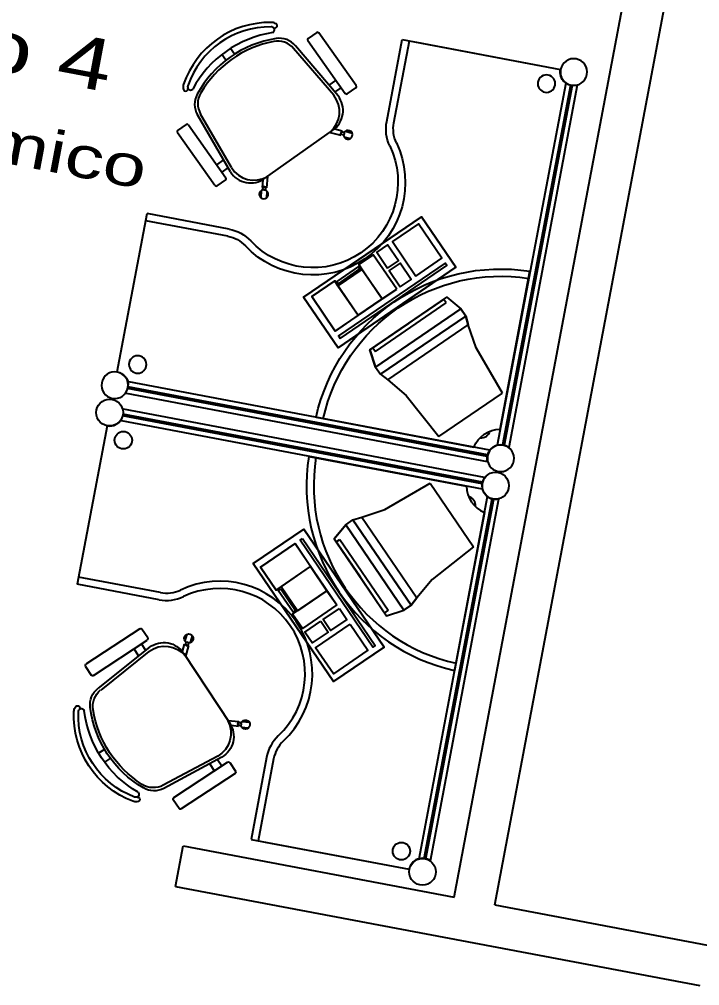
# Model space of a CAD drawing. Header units: inches. Extents: x -18604 to 2753, y -9056 to 3482.
# Drawn here: x -623.2 to -376.3, y -4902 to -4551.7 of the extents above; entities that cross this region are included whole.
import ezdxf
from ezdxf.enums import TextEntityAlignment as Align

# ---------------------------------------------------------------- set-up
doc = ezdxf.new("R2010")
doc.units = ezdxf.units.IN
for name, color, linetype in [('ESPECARQ', 2, 'Continuous'), ('MOVEIS', 2, 'Continuous'), ('Parede', 6, 'Continuous'), ('TEXTO', 2, 'Continuous')]:
    doc.layers.add(name, color=color, linetype=linetype)
doc.styles.add('REGUA100', font='GOTHIC.TTF', dxfattribs={"width": 1.4})
doc.styles.add('REGUA60', font='GOTHIC.TTF', dxfattribs={"width": 1.4})

# ---------------------------------------------------------------- blocks, each defined once
blk = doc.blocks.new('INDUNI1')
at = {"color": 0, "style": 'REGUA100', "width": 1.4, "flags": 8}
for tag, p in [('NOME1', (0, 0)), ('NOME2', (0, -4.286))]:
    blk.add_attdef(tag, text='', height=2.5, dxfattribs=at).set_placement(p, align=Align.CENTER)
at = {"layer": 'ESPECARQ', "style": 'REGUA60', "width": 1.4}
blk.add_attdef('AREA', text='', height=1.5, dxfattribs=at).set_placement((0, -7.813), align=Align.CENTER)
at = {"layer": 'ESPECARQ', "style": 'REGUA60', "width": 1.4, "flags": 8}
for tag, p in [('PISO', (0, -10.313)), ('REVPAR', (0, -12.813)), ('PEDIR', (0, -15.313))]:
    blk.add_attdef(tag, text='', height=1.5, dxfattribs=at).set_placement(p, align=Align.CENTER)

msp = doc.modelspace()

# ---------------------------------------------------------------- linework, layer by layer
at = {"layer": 'MOVEIS'}
for p, q in [((-515.25, -4556.45, -1754.31), (-518.36, -4558.65, -1754.31)), ((-500.99, -4575.71, -1754.31), (-514.49, -4556.58, -1754.31)), ((-507.55, -4579.46, -1754.31), (-523.03, -4561.24, -1754.31)), ((-518.49, -4559.41, -1754.31), (-504.99, -4578.54, -1754.31)), ((-489.88, -4588.73, -1754.51), (-484.26, -4559.02, -1754.51)), ((-487.29, -4589.22, -1754.51), (-481.67, -4559.51, -1754.51)), ((-484.26, -4559.02, -1754.51), (-426.85, -4569.89, -1754.51)), ((-479.07, -4560, -1754.51), (-426.85, -4569.89, -1754.51)), ((-548.23, -4566.53, -1754.31), (-549.71, -4564.44, -1754.31)), ((-545.12, -4564.33, -1754.31), (-546.59, -4562.24, -1754.31)), ((-509.11, -4579.23, -1754.31), (-523.65, -4562.21, -1754.31)), ((-510.77, -4575.55, -1754.31), (-508.32, -4573.82, -1754.31)), ((-424.92, -4574.76, -1754.51), (-449.77, -4706.07, -1754.51)), ((-423.25, -4575.55, -1754.51), (-447.92, -4705.95, -1754.51)), ((-422.63, -4575.67, -1754.51), (-447.3, -4706.07, -1754.51)), ((-420.78, -4575.54, -1754.51), (-445.62, -4706.86, -1754.51)), ((-508.76, -4578.13, -1754.31), (-506.44, -4576.49, -1754.31)), ((-504.23, -4578.67, -1754.31), (-501.12, -4576.47, -1754.31)), ((-546.55, -4607, -1754.31), (-558.54, -4586.31, -1754.31)), ((-546.25, -4605.45, -1754.31), (-557.41, -4586.05, -1754.31)), ((-552.28, -4611.92, -1754.31), (-565.78, -4592.8, -1754.31)), ((-565.65, -4592.04, -1754.31), (-562.54, -4589.84, -1754.31)), ((-561.78, -4589.97, -1754.31), (-548.28, -4609.1, -1754.31)), ((-534.19, -4609.41, -1754.31), (-509.41, -4591.92, -1754.31)), ((-510.45, -4592.65, -1754.31), (-506.52, -4593.7, -1754.31)), ((-508.71, -4591.42, -1754.31), (-506.1, -4592.12, -1754.31)), ((-506.1, -4592.12, -1754.31), (-506.16, -4592.32, -1754.31)), ((-504.89, -4592.24, -1754.31), (-502.44, -4592.9, -1754.31)), ((-506.47, -4593.5, -1754.31), (-506.52, -4593.7, -1754.31)), ((-505.42, -4594.23, -1754.31), (-502.97, -4594.88, -1754.31)), ((-549.16, -4602.65, -1754.31), (-551.61, -4604.38, -1754.31)), ((-547.4, -4605.4, -1754.31), (-549.72, -4607.05, -1754.31)), ((-548.41, -4609.86, -1754.31), (-551.52, -4612.05, -1754.31)), ((-534.89, -4609.91, -1754.31), (-535.11, -4612.59, -1754.31)), ((-533.15, -4608.68, -1754.31), (-533.48, -4612.73, -1754.31)), ((-535.4, -4613.78, -1754.31), (-535.6, -4616.31, -1754.31)), ((-535.11, -4612.59, -1754.31), (-534.9, -4612.61, -1754.31)), ((-533.69, -4612.71, -1754.31), (-533.48, -4612.73, -1754.31)), ((-533.35, -4613.94, -1754.31), (-533.55, -4616.47, -1754.31)), ((-587.63, -4679.5, -1754.51), (-576.77, -4622.1, -1754.51)), ((-547.55, -4630.31, -1754.51), (-577.26, -4624.69, -1754.51)), ((-547.06, -4627.72, -1754.51), (-576.77, -4622.1, -1754.51)), ((-520.03, -4652.41, -1754.51), (-477.29, -4623.27, -1754.51)), ((-520.03, -4652.41, -1752.4), (-477.29, -4623.27, -1752.4)), ((-477.29, -4623.27, -1752.4), (-477.29, -4623.27, -1754.51)), ((-477.29, -4623.27, -1752.4), (-464.8, -4641.59, -1752.4)), ((-478.36, -4625.81, -1752.4), (-487.83, -4632.26, -1752.4)), ((-469.83, -4638.33, -1752.4), (-478.36, -4625.81, -1752.4)), ((-489.57, -4633.45, -1752.4), (-493.5, -4636.12, -1752.4)), ((-485.65, -4639.2, -1752.4), (-489.57, -4633.45, -1752.4)), ((-487.83, -4632.26, -1752.4), (-479.29, -4644.78, -1752.4)), ((-494.81, -4637.02, -1752.4), (-500.04, -4640.58, -1752.4)), ((-486.27, -4649.54, -1752.4), (-494.81, -4637.02, -1752.4)), ((-493.5, -4636.12, -1752.4), (-489.58, -4641.87, -1752.4)), ((-479.29, -4644.78, -1752.4), (-469.83, -4638.33, -1752.4)), ((-500.18, -4641.32, -1752.4), (-508.03, -4646.67, -1752.4)), ((-498.85, -4642.33, -1752.4), (-507.57, -4648.27, -1752.4)), ((-464.8, -4641.59, -1752.4), (-507.54, -4670.73, -1752.4)), ((-507.43, -4647.54, -1752.4), (-499.58, -4642.19, -1752.4)), ((-468.63, -4640.09, -1752.4), (-507.33, -4666.47, -1752.4)), ((-506.73, -4667.35, -1752.4), (-468.03, -4640.96, -1752.4)), ((-499.58, -4642.19, -1752.4), (-500.18, -4641.32, -1752.4)), ((-500.04, -4640.58, -1752.4), (-498.85, -4642.33, -1752.4)), ((-489.58, -4641.87, -1752.4), (-485.65, -4639.2, -1752.4)), ((-485.06, -4640.07, -1752.4), (-488.98, -4642.75, -1752.4)), ((-481.04, -4645.97, -1752.4), (-485.06, -4640.07, -1752.4)), ((-468.03, -4640.96, -1752.4), (-468.63, -4640.09, -1752.4)), ((-488.98, -4642.75, -1752.4), (-484.96, -4648.64, -1752.4)), ((-448.72, -4700.27, -1754.51), (-437.9, -4643.03, -1754.51)), ((-508.76, -4646.53, -1752.4), (-517.07, -4652.19, -1752.4)), ((-507.57, -4648.27, -1752.4), (-508.76, -4646.53, -1752.4)), ((-508.03, -4646.67, -1752.4), (-507.43, -4647.54, -1752.4)), ((-484.96, -4648.64, -1752.4), (-481.04, -4645.97, -1752.4)), ((-520.03, -4652.41, -1752.4), (-520.03, -4652.41, -1754.51)), ((-507.54, -4670.73, -1752.4), (-520.03, -4652.41, -1752.4)), ((-517.07, -4652.19, -1752.4), (-508.53, -4664.71, -1752.4)), ((-508.53, -4664.71, -1752.4), (-486.27, -4649.54, -1752.4)), ((-482.02, -4661.98, -1752.4), (-468.07, -4652.46, -1752.4)), ((-468.07, -4652.46, -1752.4), (-462.97, -4656.66, -1752.4)), ((-494.87, -4670.74, -1752.4), (-469.17, -4653.22, -1752.4)), ((-493.98, -4672.05, -1752.4), (-468.28, -4654.52, -1752.4)), ((-484.87, -4663.92, -1747.12), (-470.26, -4653.96, -1747.12)), ((-468.28, -4654.52, -1752.4), (-469.17, -4653.22, -1752.4)), ((-493.93, -4677.77, -1752.4), (-462.97, -4656.66, -1752.4)), ((-462.97, -4656.66, -1752.4), (-493.93, -4677.77, -1752.4)), ((-492.15, -4680.38, -1753.46), (-461.19, -4659.27, -1753.46)), ((-492.15, -4680.38, -1752.4), (-461.19, -4659.27, -1752.4)), ((-461.19, -4659.27, -1753.46), (-462.97, -4656.66, -1752.4)), ((-462.97, -4656.66, -1752.4), (-461.19, -4659.27, -1752.4)), ((-461.19, -4659.27, -1753.46), (-460.28, -4662.48, -1753.46)), ((-460.28, -4662.48, -1753.46), (-461.19, -4659.27, -1753.46)), ((-482.02, -4661.98, -1752.4), (-495.97, -4671.49, -1752.4)), ((-457.48, -4670.8, -1755.57), (-460.28, -4662.48, -1753.46)), ((-507.33, -4666.47, -1752.4), (-506.73, -4667.35, -1752.4)), ((-479.32, -4667.81, -1752.4), (-493.93, -4677.77, -1752.4)), ((-495.97, -4671.49, -1752.4), (-493.93, -4677.77, -1752.4)), ((-494.87, -4670.74, -1752.4), (-494.87, -4670.74, -1752.4)), ((-494.87, -4670.74, -1752.4), (-494.87, -4670.74, -1752.4)), ((-494.87, -4670.74, -1752.4), (-493.98, -4672.05, -1752.4)), ((-447.91, -4687.27, -1755.57), (-457.48, -4670.8, -1755.57)), ((-493.93, -4677.77, -1752.4), (-492.15, -4680.38, -1753.46)), ((-493.93, -4677.77, -1752.4), (-492.15, -4680.38, -1752.4)), ((-492.15, -4680.38, -1753.46), (-489.49, -4682.4, -1753.46)), ((-492.15, -4680.38, -1753.46), (-489.49, -4682.4, -1753.46)), ((-452.48, -4707.92, -1754.51), (-583.47, -4683.14, -1754.51)), ((-489.49, -4682.4, -1753.46), (-482.77, -4688.04, -1755.57)), ((-453.27, -4712.07, -1754.51), (-584.25, -4687.29, -1754.51)), ((-453.39, -4710.22, -1754.51), (-583.92, -4685.52, -1754.51)), ((-453.27, -4709.6, -1754.51), (-583.8, -4684.9, -1754.51)), ((-470.94, -4702.97, -1755.57), (-447.91, -4687.27, -1755.57)), ((-482.77, -4688.04, -1755.57), (-470.94, -4702.97, -1755.57)), ((-455.15, -4719.53, -1754.51), (-585.68, -4694.83, -1754.51)), ((-454.36, -4717.85, -1754.51), (-585.35, -4693.07, -1754.51)), ((-455.14, -4722, -1754.51), (-586.13, -4697.22, -1754.51)), ((-455.27, -4720.15, -1754.51), (-585.8, -4695.45, -1754.51)), ((-515.5, -4695.94, -1754.51), (-458.27, -4706.77, -1754.51)), ((-591.33, -4699.08, -1754.51), (-602.19, -4756.49, -1754.51)), ((-518.18, -4710.12, -1754.51), (-460.95, -4720.95, -1754.51)), ((-490.6, -4729.43, -1755.57), (-474.13, -4719.87, -1755.57)), ((-474.13, -4719.87, -1755.57), (-458.43, -4742.89, -1755.57)), ((-478.14, -4856.02, -1754.51), (-453.3, -4724.71, -1754.51)), ((-476.29, -4855.9, -1754.51), (-451.62, -4725.5, -1754.51)), ((-475.67, -4856.02, -1754.51), (-451, -4725.62, -1754.51)), ((-473.99, -4856.81, -1754.51), (-449.15, -4725.49, -1754.51)), ((-498.92, -4732.23, -1753.46), (-490.6, -4729.43, -1755.57)), ((-504.75, -4734.93, -1752.4), (-502.13, -4733.14, -1753.46)), ((-504.75, -4734.93, -1752.4), (-502.13, -4733.14, -1752.4)), ((-502.13, -4733.14, -1753.46), (-498.92, -4732.23, -1753.46)), ((-502.13, -4733.14, -1753.46), (-498.92, -4732.23, -1753.46)), ((-502.13, -4733.14, -1753.46), (-481.02, -4764.1, -1753.46)), ((-502.13, -4733.14, -1752.4), (-481.02, -4764.1, -1752.4)), ((-454.44, -4730.5, -1754.51), (-465.27, -4787.73, -1754.51)), ((-519.99, -4736.51, -1752.4), (-538.3, -4749, -1752.4)), ((-490.85, -4779.25, -1752.4), (-519.99, -4736.51, -1752.4)), ((-508.94, -4740.02, -1752.4), (-504.75, -4734.93, -1752.4)), ((-504.75, -4734.93, -1752.4), (-483.64, -4765.89, -1752.4)), ((-483.64, -4765.89, -1752.4), (-504.75, -4734.93, -1752.4)), ((-494.79, -4749.53, -1752.4), (-504.75, -4734.93, -1752.4)), ((-521.34, -4740.54, -1752.4), (-520.47, -4739.95, -1752.4)), ((-520.47, -4739.95, -1752.4), (-494.08, -4778.65, -1752.4)), ((-499.43, -4753.97, -1752.4), (-508.94, -4740.02, -1752.4)), ((-508.19, -4741.12, -1752.4), (-506.88, -4740.23, -1752.4)), ((-506.88, -4740.23, -1752.4), (-489.36, -4765.93, -1752.4)), ((-535.62, -4750.28, -1752.4), (-523.1, -4741.74, -1752.4)), ((-523.1, -4741.74, -1752.4), (-507.93, -4764, -1752.4)), ((-494.96, -4779.25, -1752.4), (-521.34, -4740.54, -1752.4)), ((-508.19, -4741.12, -1752.4), (-508.19, -4741.12, -1752.4)), ((-508.19, -4741.12, -1752.4), (-508.19, -4741.12, -1752.4)), ((-508.19, -4741.12, -1752.4), (-490.66, -4766.83, -1752.4)), ((-458.43, -4742.89, -1755.57), (-473.36, -4754.73, -1755.57)), ((-538.3, -4749, -1752.4), (-538.3, -4749, -1754.51)), ((-538.3, -4749, -1754.51), (-509.16, -4791.73, -1754.51)), ((-538.3, -4749, -1752.4), (-509.16, -4791.73, -1752.4)), ((-529.96, -4758.59, -1752.4), (-535.62, -4750.28, -1752.4)), ((-572, -4759.52, -1754.51), (-601.7, -4753.89, -1754.51)), ((-501.37, -4751.13, -1747.12), (-491.41, -4765.74, -1747.12)), ((-499.43, -4753.97, -1752.4), (-489.91, -4767.93, -1752.4)), ((-572.49, -4762.11, -1754.51), (-602.19, -4756.49, -1754.51)), ((-528.22, -4757.4, -1752.4), (-529.96, -4758.59, -1752.4)), ((-522.27, -4766.12, -1752.4), (-528.22, -4757.4, -1752.4)), ((-473.36, -4754.73, -1755.57), (-479, -4761.45, -1753.46)), ((-529.23, -4758.72, -1752.4), (-528.36, -4758.13, -1752.4)), ((-523.88, -4766.57, -1752.4), (-529.23, -4758.72, -1752.4)), ((-528.36, -4758.13, -1752.4), (-523, -4765.98, -1752.4)), ((-481.02, -4764.1, -1753.46), (-479, -4761.45, -1753.46)), ((-479, -4761.45, -1753.46), (-481.02, -4764.1, -1753.46)), ((-507.93, -4764, -1752.4), (-520.45, -4772.54, -1752.4)), ((-481.02, -4764.1, -1753.46), (-483.64, -4765.89, -1752.4)), ((-483.64, -4765.89, -1752.4), (-481.02, -4764.1, -1752.4)), ((-524.01, -4767.31, -1752.4), (-522.27, -4766.12, -1752.4)), ((-520.45, -4772.54, -1752.4), (-524.01, -4767.31, -1752.4)), ((-523, -4765.98, -1752.4), (-523.88, -4766.57, -1752.4)), ((-512.93, -4769.33, -1752.4), (-507.03, -4765.31, -1752.4)), ((-507.03, -4765.31, -1752.4), (-504.36, -4769.24, -1752.4)), ((-489.36, -4765.93, -1752.4), (-490.66, -4766.83, -1752.4)), ((-489.91, -4767.93, -1752.4), (-483.64, -4765.89, -1752.4)), ((-519.55, -4773.85, -1752.4), (-513.81, -4769.93, -1752.4)), ((-515.69, -4779.52, -1752.4), (-503.17, -4770.98, -1752.4)), ((-513.81, -4769.93, -1752.4), (-511.13, -4773.85, -1752.4)), ((-510.26, -4773.26, -1752.4), (-512.93, -4769.33, -1752.4)), ((-504.36, -4769.24, -1752.4), (-510.26, -4773.26, -1752.4)), ((-503.17, -4770.98, -1752.4), (-496.72, -4780.45, -1752.4)), ((-579.45, -4772.63, -1754.31), (-599, -4785.5, -1754.31)), ((-576.6, -4775.97, -1754.31), (-578.69, -4772.78, -1754.31)), ((-563.05, -4777.07, -1754.31), (-562.32, -4774.64, -1754.31)), ((-561.09, -4777.67, -1754.31), (-560.35, -4775.23, -1754.31)), ((-516.88, -4777.77, -1752.4), (-519.55, -4773.85, -1752.4)), ((-511.13, -4773.85, -1752.4), (-516.88, -4777.77, -1752.4)), ((-596.31, -4789.59, -1754.31), (-576.75, -4776.72, -1754.31)), ((-577.28, -4780.48, -1754.31), (-578.85, -4778.1, -1754.31)), ((-563.99, -4780.86, -1754.31), (-563.21, -4778.28, -1754.31)), ((-563.21, -4778.28, -1754.31), (-563.01, -4778.34, -1754.31)), ((-562.82, -4782.64, -1754.31), (-561.65, -4778.75, -1754.31)), ((-561.85, -4778.69, -1754.31), (-561.65, -4778.75, -1754.31)), ((-494.08, -4778.65, -1752.4), (-494.96, -4779.25, -1752.4)), ((-575.91, -4779.31, -1754.31), (-594.63, -4794.19, -1754.31)), ((-576.19, -4780.86, -1754.31), (-593.67, -4794.84, -1754.31)), ((-579.93, -4782.4, -1754.31), (-581.57, -4779.9, -1754.31)), ((-563.52, -4781.57, -1754.31), (-546.84, -4806.91, -1754.31)), ((-509.24, -4788.98, -1752.4), (-515.69, -4779.52, -1752.4)), ((-496.72, -4780.45, -1752.4), (-509.24, -4788.98, -1752.4)), ((-509.16, -4791.73, -1752.4), (-490.85, -4779.25, -1752.4)), ((-599.16, -4786.26, -1754.31), (-597.06, -4789.44, -1754.31)), ((-509.16, -4791.73, -1752.4), (-509.16, -4791.73, -1754.51)), ((-547.54, -4805.85, -1754.31), (-543.51, -4806.31, -1754.31)), ((-543.53, -4806.52, -1754.31), (-543.51, -4806.31, -1754.31)), ((-542.29, -4806.22, -1754.31), (-539.77, -4806.51, -1754.31)), ((-546.37, -4807.63, -1754.31), (-543.69, -4807.93, -1754.31)), ((-543.69, -4807.93, -1754.31), (-543.67, -4807.73, -1754.31)), ((-542.52, -4808.26, -1754.31), (-540, -4808.55, -1754.31)), ((-592.26, -4816.37, -1754.31), (-594.4, -4817.77, -1754.31)), ((-590.16, -4819.55, -1754.31), (-592.3, -4820.96, -1754.31)), ((-551.2, -4818.84, -1754.31), (-570.95, -4829.36, -1754.31)), ((-549.66, -4819.19, -1754.31), (-570.73, -4830.5, -1754.31)), ((-567.18, -4833.86, -1754.31), (-547.62, -4820.98, -1754.31)), ((-551.28, -4819.98, -1754.31), (-549.71, -4822.36, -1754.31)), ((-533.5, -4819.29, -1754.51), (-539.12, -4849, -1754.51)), ((-530.91, -4819.78, -1754.51), (-536.53, -4849.49, -1754.51)), ((-554.09, -4821.66, -1754.31), (-552.44, -4824.16, -1754.31)), ((-546.86, -4821.14, -1754.31), (-544.77, -4824.32, -1754.31)), ((-544.92, -4825.08, -1754.31), (-564.48, -4837.95, -1754.31)), ((-565.24, -4837.79, -1754.31), (-567.33, -4834.61, -1754.31)), ((-539.12, -4849, -1754.51), (-481.71, -4859.86, -1754.51)), ((-533.94, -4849.98, -1754.51), (-481.71, -4859.86, -1754.51))]:
    msp.add_line(p, q, dxfattribs=at)
at = {"layer": 'MOVEIS', "extrusion": (-0.563328, 0.826234, 0)}
for p, q in [((-461.19, -4659.27, -1752.4), (-461.19, -4659.27, -1753.46)), ((-492.15, -4680.38, -1752.4), (-492.15, -4680.38, -1753.46))]:
    msp.add_line(p, q, dxfattribs=at)
at = {"layer": 'MOVEIS', "extrusion": (-0.826234, -0.563328, 0)}
for p, q in [((-502.13, -4733.14, -1752.4), (-502.13, -4733.14, -1753.46)), ((-481.02, -4764.1, -1752.4), (-481.02, -4764.1, -1753.46))]:
    msp.add_line(p, q, dxfattribs=at)
at = {"layer": 'MOVEIS'}
for centre, radius in [((-505.88, -4593.02, -1754.31), 0.545), ((-534.33, -4613.11, -1754.31), 0.545), ((-590.42, -4694.26, -1754.51), 4.86), ((-585.43, -4704.28, -1754.51), 3.17), ((-450.4, -4720.75, -1754.51), 4.86), ((-484.55, -4853.26, -1754.51), 3.17), ((-476.89, -4860.77, -1754.51), 4.86)]:
    msp.add_circle(centre, radius, dxfattribs=at)
for centre, radius, start, end in [((-532.15, -4586.01, -1754.31), 33.24, 89.3433, 161.0957), ((-532.15, -4586.01, -1754.31), 31.61, 89.3637, 161.0754), ((-532.15, -4586.01, -1754.31), 31.61, 89.3637, 161.0754), ((-531.84, -4555.76, -1754.31), 1.36, 60.365, 88.3496), ((-531.84, -4555.76, -1754.31), 1.36, 60.365, 88.3496), ((-531.84, -4555.76, -1754.31), 2.99, 60.365, 88.6766), ((-531.7, -4555.53, -1754.31), 1.09, 295.549, 60.365), ((-531.7, -4555.53, -1754.31), 1.09, 295.549, 60.365), ((-530.5, -4554, -1754.31), 0.852, 245.0304, 80.5451), ((-525.43, -4595.52, -1754.31), 39.44, 98.457, 151.9821), ((-525.43, -4595.52, -1754.31), 39.44, 98.457, 151.9821), ((-514.93, -4556.9, -1754.31), 0.545, 35.2195, 125.2195), ((-523.96, -4597.61, -1754.31), 39.44, 98.8242, 151.6148), ((-523.4, -4598.4, -1754.31), 39.44, 100.9556, 149.4834), ((-529.44, -4567.17, -1754.31), 7.62, 40.5194, 100.9556), ((-528.84, -4566.17, -1754.31), 7.62, 40.3408, 98.8242), ((-518.05, -4559.1, -1754.31), 0.545, 125.2195, 215.2195), ((-560.75, -4576.17, -1754.31), 2.99, 161.7624, 190.074), ((-560.75, -4576.17, -1754.31), 1.36, 162.0894, 190.074), ((-560.75, -4576.17, -1754.31), 1.36, 162.0894, 190.074), ((-501.43, -4576.03, -1754.31), 0.545, 305.2195, 35.2195), ((-562.86, -4576.85, -1754.31), 0.852, 169.894, 5.4086), ((-561.02, -4576.22, -1754.31), 1.09, 190.074, 314.8901), ((-561.02, -4576.22, -1754.31), 1.09, 190.074, 314.8901), ((-551.95, -4582.49, -1754.31), 7.62, 151.6148, 210.0983), ((-550.81, -4582.25, -1754.31), 7.62, 149.4834, 209.9196), ((-516.67, -4585.24, -1754.31), 9.66, 310.812, 38.4717), ((-504.54, -4578.22, -1754.31), 0.545, 215.2195, 305.2195), ((-514.43, -4584.8, -1754.31), 8.71, 305.2195, 37.7888), ((-562.23, -4590.28, -1754.31), 0.545, 35.2195, 125.2195), ((-565.34, -4592.48, -1754.31), 0.545, 125.2195, 215.2195), ((-505.79, -4593.05, -1754.31), 0.817, 116.8601, 213.2394), ((-503.93, -4593.56, -1754.31), 1.63, 176.6831, 152.5034), ((-539.22, -4602.3, -1754.31), 8.71, 212.6503, 305.2195), ((-538.05, -4600.33, -1754.31), 9.66, 211.9673, 299.627), ((-548.72, -4609.41, -1754.31), 0.545, 305.2195, 35.2195), ((-551.84, -4611.61, -1754.31), 0.545, 215.2195, 305.2195), ((-534.48, -4615.12, -1754.31), 1.63, 97.9356, 73.7559), ((-534.34, -4613.2, -1754.31), 0.817, 37.1996, 133.579), ((-590.42, -4694.26, -1754.51), 4.91, 259.2862, 336.8676), ((-450.4, -4720.75, -1754.51), 68.61, 171.0936, 257.4789), ((-450.4, -4720.75, -1754.51), 65.97, 171.0936, 257.4789), ((-450.4, -4720.75, -1754.51), 4.91, 143.8119, 284.7606), ((-450.4, -4720.75, -1754.51), 10.56, 181.1157, 247.4567), ((-460.82, -4727.85, -1754.51), 3.14, 350.8791, 77.6934), ((-550.43, -4788.95, -1754.51), 33.57, 313.3118, 115.2607), ((-569.8, -4747.9, -1754.51), 14.46, 259.2862, 295.2607), ((-569.8, -4747.9, -1754.51), 11.82, 259.2862, 295.2607), ((-550.43, -4788.95, -1754.51), 30.93, 313.3118, 115.2607), ((-519.29, -4821.98, -1754.51), 14.46, 133.3118, 169.2862), ((-519.29, -4821.98, -1754.51), 11.82, 133.3118, 169.2862), ((-476.89, -4860.77, -1754.51), 4.91, 53.8119, 169.2862)]:
    msp.add_arc(centre, radius, start, end, dxfattribs=at)
at = {"layer": 'MOVEIS', "extrusion": (0, 0, -1)}
for centre, major_axis, start_param, end_param in [((-422.03, -4570.8, -1754.51), (3.43, 3.43), 0.9723884096689965, 7.255573716848582), ((-431.9, -4574.99, -1754.51), (2.24, 2.24), 0.972388409669378, 7.255573716848964), ((-422.03, -4570.8, -1754.51), (3.47, 3.47), 2.098573, 4.113981), ((-475.67, -4591.42, -1754.51), (10.23, 10.23), 3.486108, 4.113981), ((-475.67, -4591.42, -1754.51), (8.36, 8.36), 3.486108, 4.113981), ((-516.72, -4610.79, -1754.51), (23.74, 23.74), 0.344515, 3.171058), ((-516.72, -4610.79, -1754.51), (21.87, 21.87), 0.344515, 3.171058), ((-549.75, -4641.93, -1754.51), (10.23, 10.23), -0.598408, 0.029465), ((-549.75, -4641.93, -1754.51), (8.36, 8.36), -0.598408, 0.029465), ((-448.52, -4710.82, -1754.51), (48.52, 48.52), 4.145525, 5.653234), ((-448.52, -4710.82, -1754.51), (46.65, 46.65), 4.145525, 5.653234), ((-580.23, -4676.82, -1754.51), (2.24, 2.24), 0.9723884096689694, 7.255573716848556), ((-588.54, -4684.33, -1754.51), (3.43, 3.43), 0.9723884096689934, 7.25557371684858), ((-588.54, -4684.33, -1754.51), (3.47, 3.47), -0.598408, 0.755642), ((-448.52, -4710.82, -1754.51), (7.46, 7.46), 4.320445, 5.478314), ((-455.62, -4700.4, -1754.51), (2.22, 2.22), 1.000189, 2.515384), ((-448.52, -4710.82, -1754.51), (3.43, 3.43), 0.9723884096689965, 7.255573716848582), ((-448.52, -4710.82, -1754.51), (3.47, 3.47), 3.669369, 6.129389), ((-579.15, -4773.08, -1754.31), (-0.385, 0.385), 0.203279, 1.774075), ((-561.7, -4776.15, -1754.31), (-1.16, 1.16), 4.439474, 10.300644), ((-577.05, -4776.27, -1754.31), (-0.385, 0.385), 1.774075, 3.344871), ((-570.43, -4788.61, -1754.31), (-6.83, 6.83), 0.146517, 1.676468), ((-570.8, -4786.36, -1754.31), (-6.16, 6.16), 0.158437, 1.774075), ((-562.27, -4777.99, -1754.31), (-0.578, 0.578), 3.379431, 5.061568), ((-562.3, -4778.08, -1754.31), (-0.385, 0.385), 3.34487143049448, 9.628056737674067), ((-598.7, -4785.96, -1754.31), (-0.385, 0.385), 4.915668, 6.486464), ((-596.61, -4789.14, -1754.31), (-0.385, 0.385), 3.344871, 4.915668), ((-589.89, -4800.15, -1754.31), (-5.39, 5.39), 5.376353, 6.397081), ((-588.91, -4800.79, -1754.31), (-5.39, 5.39), 5.339153, 6.393963), ((-570.17, -4804.11, -1754.31), (-23.5, 23.5), 4.28951, 5.541826), ((-600.39, -4802.81, -1754.31), (-2.12, 2.12), 5.553461, 6.047593), ((-602.11, -4801.41, -1754.31), (-0.602, 0.602), 5.695384, 9.107759), ((-570.17, -4804.11, -1754.31), (-22.35, 22.35), 4.289865, 5.54147), ((-570.17, -4804.11, -1754.31), (-22.35, 22.35), 4.289865, 5.54147), ((-600.39, -4802.81, -1754.31), (-0.963, 0.963), 5.559169, 6.047593), ((-600.39, -4802.81, -1754.31), (-0.963, 0.963), 5.559169, 6.047593), ((-600.62, -4802.67, -1754.31), (-0.77, 0.77), 6.047593, 8.226043), ((-600.62, -4802.67, -1754.31), (-0.77, 0.77), 6.047593, 8.226043), ((-560.44, -4797.71, -1754.31), (-27.89, 27.89), 4.448573, 5.382763), ((-560.44, -4797.71, -1754.31), (-27.89, 27.89), 4.448573, 5.382763), ((-558.31, -4796.3, -1754.31), (-27.89, 27.89), 4.454983, 5.376353), ((-557.49, -4795.76, -1754.31), (-27.89, 27.89), 4.492183, 5.339153), ((-556.04, -4810.48, -1754.31), (-6.83, 6.83), 1.871682, 3.401634), ((-554.12, -4811.7, -1754.31), (-6.16, 6.16), 1.774075, 3.389713), ((-543.06, -4807.18, -1754.31), (-0.578, 0.578), 4.769768, 6.451905), ((-543.15, -4807.17, -1754.31), (-0.385, 0.385), 3.344871430494426, 9.628056737674012), ((-541.14, -4807.38, -1754.31), (-1.16, 1.16), 5.813877, 11.675047), ((-547.32, -4821.44, -1754.31), (-0.385, 0.385), 0.203279, 1.774075), ((-545.22, -4824.62, -1754.31), (-0.385, 0.385), 1.774075, 3.344871), ((-574.53, -4822.63, -1754.31), (-5.39, 5.39), 3.437372, 4.492183), ((-574.33, -4823.78, -1754.31), (-5.39, 5.39), 3.434254, 4.454983), ((-580.93, -4832.38, -1754.31), (-0.963, 0.963), 3.783743, 4.272167), ((-580.93, -4832.38, -1754.31), (-0.963, 0.963), 3.783743, 4.272167), ((-580.89, -4832.65, -1754.31), (-0.77, 0.77), 1.605292, 3.783743), ((-580.89, -4832.65, -1754.31), (-0.77, 0.77), 1.605292, 3.783743), ((-580.33, -4834.51, -1754.31), (-0.602, 0.602), 0.723577, 4.135951), ((-566.88, -4834.31, -1754.31), (-0.385, 0.385), 4.915668, 6.486464), ((-580.93, -4832.38, -1754.31), (-2.12, 2.12), 3.783743, 4.277874), ((-564.78, -4837.49, -1754.31), (-0.385, 0.385), 3.344871, 4.915668)]:
    msp.add_ellipse(centre, major_axis=major_axis, ratio=1, start_param=start_param, end_param=end_param, dxfattribs=at)
at = {"layer": 'MOVEIS'}
for points in [[(-477.29, -4623.27, -1752.4), (-477.29, -4623.27, -1754.51), (-520.03, -4652.41, -1754.51), (-520.03, -4652.41, -1752.4)], [(-507.54, -4670.73, -1752.4), (-464.8, -4641.59, -1752.4), (-477.29, -4623.27, -1752.4), (-520.03, -4652.41, -1752.4)], [(-479.29, -4644.78, -1752.4), (-469.83, -4638.33, -1752.4), (-478.36, -4625.81, -1752.4), (-487.83, -4632.26, -1752.4)], [(-489.58, -4641.87, -1752.4), (-485.65, -4639.2, -1752.4), (-489.57, -4633.45, -1752.4), (-493.5, -4636.12, -1752.4)], [(-486.27, -4649.54, -1752.4), (-494.81, -4637.02, -1752.4), (-500.04, -4640.58, -1752.4), (-491.56, -4653.02, -1752.4)], [(-507.43, -4647.54, -1752.4), (-499.58, -4642.19, -1752.4), (-500.18, -4641.32, -1752.4), (-508.03, -4646.67, -1752.4)], [(-500.28, -4658.97, -1752.4), (-491.56, -4653.02, -1752.4), (-498.85, -4642.33, -1752.4), (-507.57, -4648.27, -1752.4)], [(-506.73, -4667.35, -1752.4), (-468.03, -4640.96, -1752.4), (-468.63, -4640.09, -1752.4), (-507.33, -4666.47, -1752.4)], [(-484.96, -4648.64, -1752.4), (-481.04, -4645.97, -1752.4), (-485.06, -4640.07, -1752.4), (-488.98, -4642.75, -1752.4)], [(-508.53, -4664.71, -1752.4), (-517.07, -4652.19, -1752.4), (-508.76, -4646.53, -1752.4), (-500.28, -4658.97, -1752.4)], [(-493.93, -4677.77, -1752.4), (-495.97, -4671.49, -1752.4), (-468.07, -4652.46, -1752.4), (-462.97, -4656.66, -1752.4)], [(-492.15, -4680.38, -1752.4), (-461.19, -4659.27, -1752.4), (-462.97, -4656.66, -1752.4), (-493.93, -4677.77, -1752.4)], [(-489.49, -4682.4, -1753.46), (-460.28, -4662.48, -1753.46), (-461.19, -4659.27, -1753.46), (-492.15, -4680.38, -1753.46)], [(-502.13, -4733.14, -1752.4), (-481.02, -4764.1, -1752.4), (-483.64, -4765.89, -1752.4), (-504.75, -4734.93, -1752.4)], [(-498.92, -4732.23, -1753.46), (-479, -4761.45, -1753.46), (-481.02, -4764.1, -1753.46), (-502.13, -4733.14, -1753.46)], [(-519.99, -4736.51, -1752.4), (-490.85, -4779.25, -1752.4), (-509.16, -4791.73, -1752.4), (-538.3, -4749, -1752.4)], [(-504.75, -4734.93, -1752.4), (-508.94, -4740.02, -1752.4), (-489.91, -4767.93, -1752.4), (-483.64, -4765.89, -1752.4)], [(-520.47, -4739.95, -1752.4), (-494.08, -4778.65, -1752.4), (-494.96, -4779.25, -1752.4), (-521.34, -4740.54, -1752.4)], [(-523.1, -4741.74, -1752.4), (-535.62, -4750.28, -1752.4), (-529.96, -4758.59, -1752.4), (-517.52, -4750.1, -1752.4)], [(-509.16, -4791.73, -1752.4), (-509.16, -4791.73, -1754.51), (-538.3, -4749, -1754.51), (-538.3, -4749, -1752.4)], [(-517.52, -4750.1, -1752.4), (-511.57, -4758.83, -1752.4), (-522.27, -4766.12, -1752.4), (-528.22, -4757.4, -1752.4)], [(-528.36, -4758.13, -1752.4), (-523, -4765.98, -1752.4), (-523.88, -4766.57, -1752.4), (-529.23, -4758.72, -1752.4)], [(-507.93, -4764, -1752.4), (-520.45, -4772.54, -1752.4), (-524.01, -4767.31, -1752.4), (-511.57, -4758.83, -1752.4)], [(-507.03, -4765.31, -1752.4), (-504.36, -4769.24, -1752.4), (-510.26, -4773.26, -1752.4), (-512.93, -4769.33, -1752.4)], [(-513.81, -4769.93, -1752.4), (-511.13, -4773.85, -1752.4), (-516.88, -4777.77, -1752.4), (-519.55, -4773.85, -1752.4)], [(-503.17, -4770.98, -1752.4), (-496.72, -4780.45, -1752.4), (-509.24, -4788.98, -1752.4), (-515.69, -4779.52, -1752.4)]]:
    msp.add_3dface(points, dxfattribs=at)
at = {"layer": 'Parede'}
for p, q in [((-465.45, -4869.91, -1754.51), (-338.1, -4196.86, -1754.51)), ((-450.71, -4872.7, -1754.51), (-323.36, -4199.64, -1754.51)), ((-566.49, -4866.06, -1754.51), (-563.7, -4851.32, -1754.51)), ((-563.7, -4851.32, -1754.51), (-465.45, -4869.91, -1754.51)), ((-566.49, -4866.06, -1754.51), (-376.33, -4902.04, -1754.51)), ((-450.71, -4872.7, -1754.51), (-373.54, -4887.3, -1754.51))]:
    msp.add_line(p, q, dxfattribs=at)

# ---------------------------------------------------------------- block references
at = {"layer": 'TEXTO'}
ref = msp.add_blockref('INDUNI1', (-662.27, -4564.71, -1817.95), dxfattribs=dict(at, xscale=7.499999999995258, yscale=7.499999999992724, zscale=7.5, rotation=349.2862480787863))
ref.add_attrib('NOME1', 'Módulo 4', dxfattribs={"layer": '0', "color": 0, "height": 18.75, "rotation": 349.2862, "style": 'REGUA100', "width": 1.4, "flags": 8}).set_placement((-662.27, -4564.71, -1817.95), align=Align.CENTER)
ref.add_attrib('NOME2', 'Piso Cerâmico', dxfattribs={"layer": '0', "color": 0, "height": 15, "rotation": 349.2862, "style": 'REGUA100', "width": 1.4, "flags": 8}).set_placement((-668.24, -4596.3, -1817.95), align=Align.CENTER)
ref.add_attrib('AREA', 'A: 00 m²', dxfattribs={"layer": 'ESPECARQ', "height": 11.25, "rotation": 349.2862, "style": 'REGUA60', "width": 1.4}).set_placement((-673.16, -4622.29, -1817.95), align=Align.CENTER)

doc.saveas('drawing.dxf')
